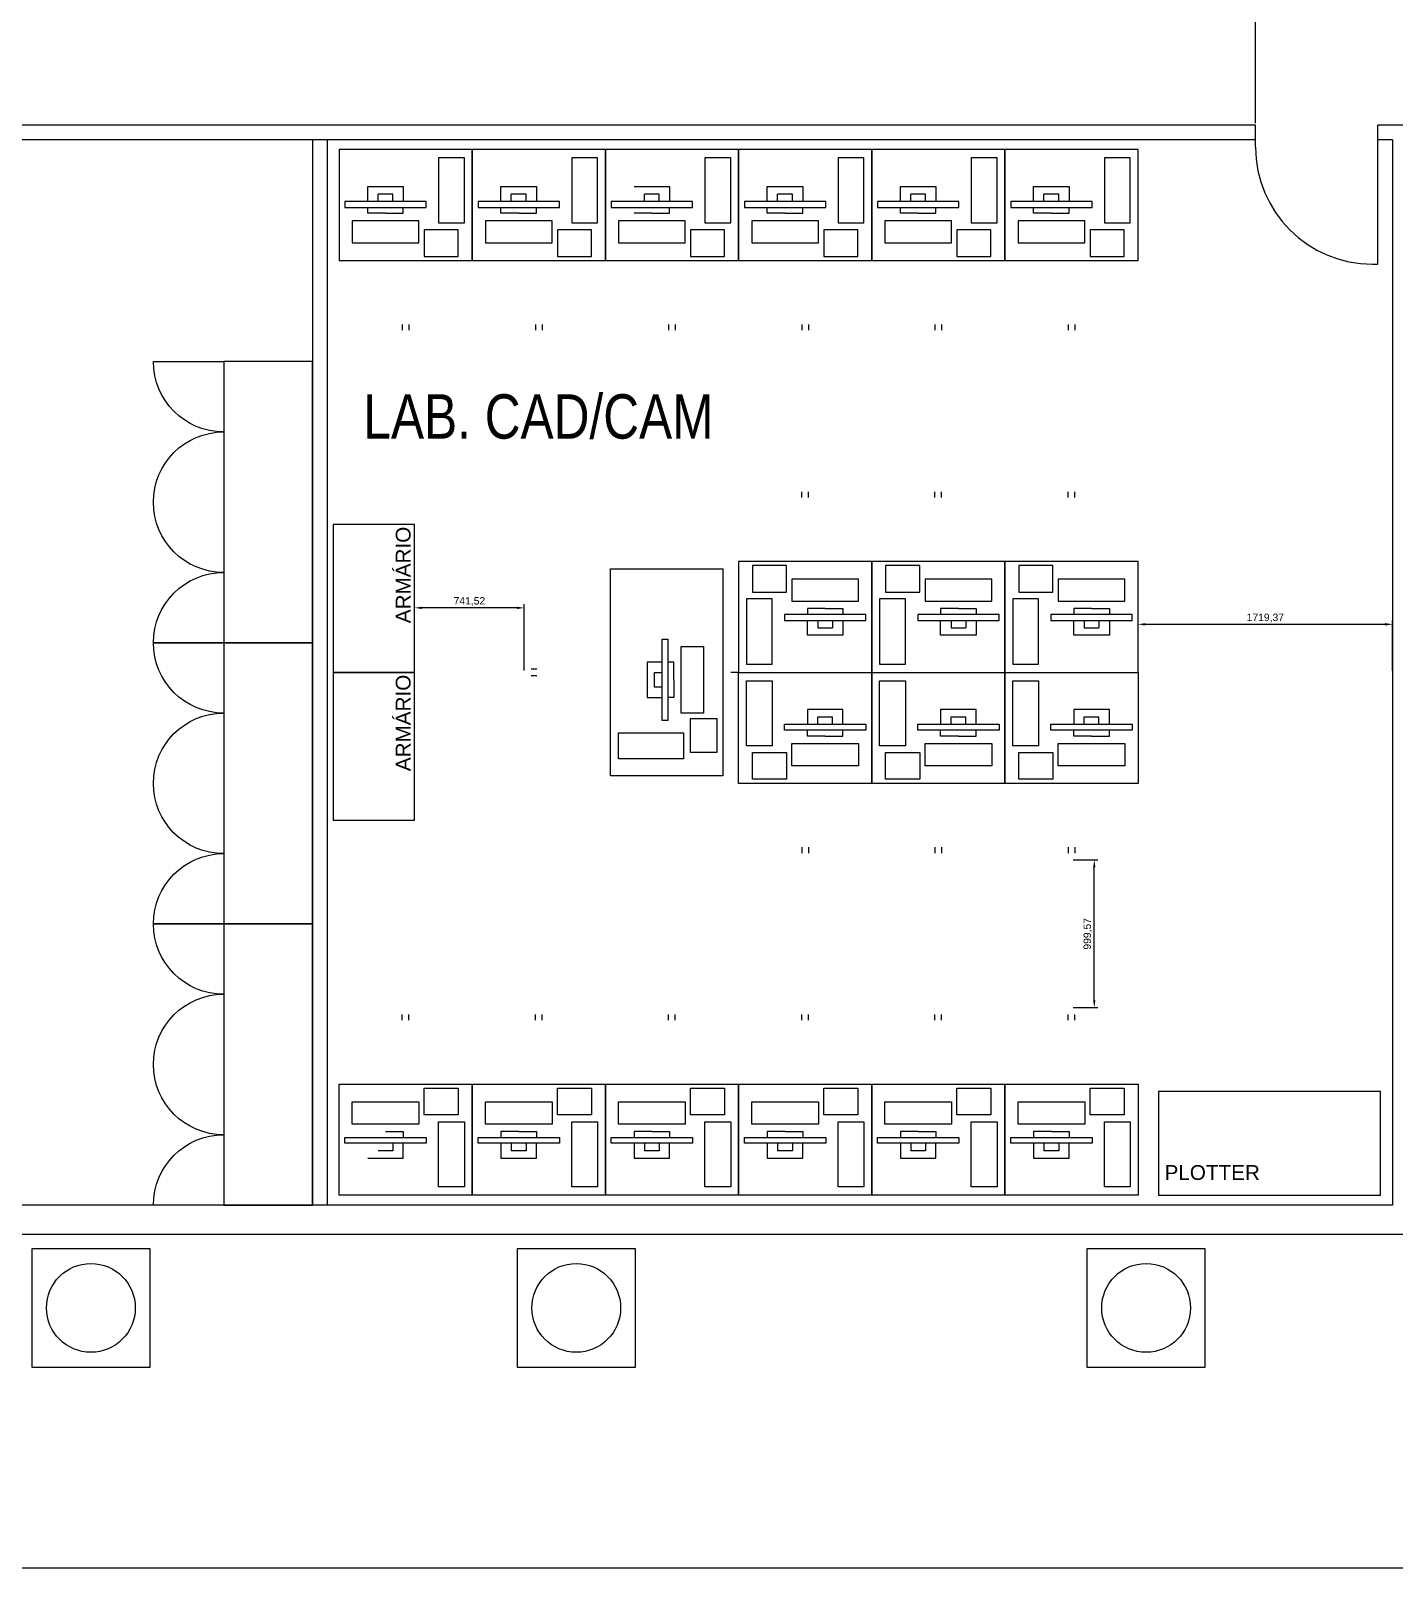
# Model space of a CAD drawing. Header units: millimetres. Extents: x 18768 to 1484868, y -11027 to 520152.
# Drawn here: x 1370086 to 1379301, y 196901 to 207292 of the extents above; entities that cross this region are included whole.
import ezdxf

# ---------------------------------------------------------------- set-up
doc = ezdxf.new("R2010")
doc.units = ezdxf.units.MM
for name, color, linetype in [('L035-ARRANJO-ADQUIRIR', 102, 'Continuous'), ('L035-TEXTO', 40, 'Continuous'), ('PAREDES', 7, 'Continuous')]:
    doc.layers.add(name, color=color, linetype=linetype)
doc.layers.add('L035-DEMOLIÇÃO', color=40, linetype='Continuous', plot=False)
doc.styles.get("Standard").update_dxf_attribs({"font": 'arial.ttf'})
doc.dimstyles.new('Anotativo', dxfattribs={"dimscale": 0, "dimtxt": 2.5, "dimasz": 2.5, "dimexe": 1.25, "dimexo": 0.625, "dimtad": 1, "dimtxsty": 'Standard', "dimcen": 2.5, "dimadec": 0, "dimazin": 0, "dimtfac": 1, "dimtmove": 0, "dimatfit": 3, "dimfxl": 1, "dimarcsym": 0})

# ---------------------------------------------------------------- blocks, each defined once
blk = doc.blocks.new('*D302')
at = {"color": 0, "lineweight": -2, "transparency": 16777216}
for p, q in [((1377132, 201689), (1377299, 201689)), ((1377274, 200740), (1377274, 201639)), ((1377132, 200690), (1377299, 200690))]:
    blk.add_line(p, q, dxfattribs=at)
at = {"color": 0, "lineweight": 15, "transparency": 16777216}
for points in [[(1377266, 201639), (1377282, 201639), (1377274, 201689)], [(1377266, 200740), (1377282, 200740), (1377274, 200690)]]:
    blk.add_solid(points, dxfattribs=at)
at = {"layer": 'DEFPOINTS', "color": 0, "lineweight": 15, "transparency": 16777216}
for p in [(1377120, 201689), (1377274, 201689), (1377120, 200690)]:
    blk.add_point(p, dxfattribs=at)
at = {"color": 0, "transparency": 16777216, "insert": (1377231, 201189), "char_height": 50, "attachment_point": 5, "rotation": 90}
blk.add_mtext('999,57', dxfattribs=at)
blk = doc.blocks.new('*D303')
at = {"color": 0, "lineweight": -2, "transparency": 16777216}
for p, q in [((1377570, 202968), (1377570, 203306)), ((1377620, 203281), (1379239, 203281)), ((1379289, 202968), (1379289, 203306))]:
    blk.add_line(p, q, dxfattribs=at)
at = {"color": 0, "lineweight": 15, "transparency": 16777216}
for points in [[(1377620, 203289), (1377620, 203272), (1377570, 203281)], [(1379239, 203289), (1379239, 203272), (1379289, 203281)]]:
    blk.add_solid(points, dxfattribs=at)
at = {"layer": 'DEFPOINTS', "color": 0, "lineweight": 15, "transparency": 16777216}
for p in [(1379289, 203281), (1377570, 202956), (1379289, 202956)]:
    blk.add_point(p, dxfattribs=at)
at = {"color": 0, "transparency": 16777216, "insert": (1378430, 203323), "char_height": 50, "attachment_point": 5}
blk.add_mtext('1719,37', dxfattribs=at)
blk = doc.blocks.new('*D304')
at = {"color": 0, "lineweight": -2, "transparency": 16777216}
for p, q in [((1372680, 202968), (1372680, 203417)), ((1373372, 203392), (1372730, 203392)), ((1373422, 202968), (1373422, 203417))]:
    blk.add_line(p, q, dxfattribs=at)
at = {"color": 0, "lineweight": 15, "transparency": 16777216}
for points in [[(1372730, 203400), (1372730, 203384), (1372680, 203392)], [(1373372, 203400), (1373372, 203384), (1373422, 203392)]]:
    blk.add_solid(points, dxfattribs=at)
at = {"layer": 'DEFPOINTS', "color": 0, "lineweight": 15, "transparency": 16777216}
for p in [(1372680, 203392), (1372680, 202956), (1373422, 202956)]:
    blk.add_point(p, dxfattribs=at)
at = {"color": 0, "transparency": 16777216, "insert": (1373051, 203435), "char_height": 50, "attachment_point": 5}
blk.add_mtext('741,52', dxfattribs=at)
blk = doc.blocks.new('*D311')
at = {"layer": 'DEFPOINTS', "color": 0, "linetype": 'ByBlock', "lineweight": 15, "transparency": 16777216}
for p in [(1378364, 208381), (1378364, 206655), (1379388, 206655)]:
    blk.add_point(p, dxfattribs=at)
at = {"layer": 'PAREDES', "color": 0, "linetype": 'ByBlock', "lineweight": -2, "transparency": 16777216}
for p, q in [((1378364, 206667), (1378364, 208406)), ((1379338, 208381), (1378414, 208381)), ((1379388, 206667), (1379388, 208406))]:
    blk.add_line(p, q, dxfattribs=at)
at = {"layer": 'PAREDES', "color": 0, "linetype": 'ByBlock', "lineweight": 15, "transparency": 16777216}
for points in [[(1378414, 208390), (1378414, 208373), (1378364, 208381)], [(1379338, 208390), (1379338, 208373), (1379388, 208381)]]:
    blk.add_solid(points, dxfattribs=at)
at = {"layer": 'PAREDES', "color": 0, "linetype": 'ByBlock', "lineweight": 15, "transparency": 16777216, "insert": (1378876, 208419), "char_height": 50, "attachment_point": 5}
blk.add_mtext('1024', dxfattribs=at)

msp = doc.modelspace()

# ---------------------------------------------------------------- linework, layer by layer
for p, q in [((1378364.298, 206504.995), (1378364.298, 206654.995)), ((1372364.118, 206138.557), (1372364.118, 206238.557)), ((1372364.118, 206238.557), (1372604.118, 206238.557)), ((1372434.118, 206138.557), (1372434.118, 206188.557)), ((1372534.118, 206138.557), (1372534.118, 206188.557)), ((1372604.118, 206238.557), (1372604.118, 206138.557)), ((1373264.118, 206138.557), (1373264.118, 206238.557)), ((1373264.118, 206238.557), (1373504.118, 206238.557)), ((1373334.118, 206138.557), (1373334.118, 206188.557)), ((1373434.118, 206138.557), (1373434.118, 206188.557)), ((1373504.118, 206238.557), (1373504.118, 206138.557)), ((1374164.118, 206238.557), (1374404.118, 206238.557)), ((1374234.118, 206138.557), (1374234.118, 206188.557)), ((1374334.118, 206138.557), (1374334.118, 206188.557)), ((1374404.118, 206238.557), (1374404.118, 206138.557)), ((1375064.118, 206138.557), (1375064.118, 206238.557)), ((1375064.118, 206238.557), (1375304.118, 206238.557)), ((1375134.118, 206138.557), (1375134.118, 206188.557)), ((1375234.118, 206138.557), (1375234.118, 206188.557)), ((1375304.118, 206238.557), (1375304.118, 206138.557)), ((1375964.118, 206138.557), (1375964.118, 206238.557)), ((1375964.118, 206238.557), (1376204.118, 206238.557)), ((1376034.118, 206138.557), (1376034.118, 206188.557)), ((1376134.118, 206138.557), (1376134.118, 206188.557)), ((1376204.118, 206238.557), (1376204.118, 206138.557)), ((1376864.118, 206138.557), (1376864.118, 206238.557)), ((1376864.118, 206238.557), (1377104.118, 206238.557)), ((1376934.118, 206138.557), (1376934.118, 206188.557)), ((1377034.118, 206138.557), (1377034.118, 206188.557)), ((1377104.118, 206238.557), (1377104.118, 206138.557)), ((1372364.118, 206058.557), (1372364.118, 206098.557)), ((1372484.118, 206058.557), (1372364.118, 206058.557)), ((1372484.118, 206058.557), (1372604.118, 206058.557)), ((1372604.118, 206058.557), (1372604.118, 206098.557)), ((1373264.118, 206058.557), (1373264.118, 206098.557)), ((1373384.118, 206058.557), (1373264.118, 206058.557)), ((1373384.118, 206058.557), (1373504.118, 206058.557)), ((1373504.118, 206058.557), (1373504.118, 206098.557)), ((1374284.118, 206058.557), (1374164.118, 206058.557)), ((1374284.118, 206058.557), (1374404.118, 206058.557)), ((1374404.118, 206058.557), (1374404.118, 206098.557)), ((1375064.118, 206058.557), (1375064.118, 206098.557)), ((1375184.118, 206058.557), (1375064.118, 206058.557)), ((1375184.118, 206058.557), (1375304.118, 206058.557)), ((1375304.118, 206058.557), (1375304.118, 206098.557)), ((1375964.118, 206058.557), (1375964.118, 206098.557)), ((1376084.118, 206058.557), (1375964.118, 206058.557)), ((1376084.118, 206058.557), (1376204.118, 206058.557)), ((1376204.118, 206058.557), (1376204.118, 206098.557)), ((1376864.118, 206058.557), (1376864.118, 206098.557)), ((1376984.118, 206058.557), (1376864.118, 206058.557)), ((1376984.118, 206058.557), (1377104.118, 206058.557)), ((1377104.118, 206058.557), (1377104.118, 206098.557)), ((1379154.298, 205714.995), (1379189.298, 205715.77)), ((1375455.741, 203386.745), (1375335.741, 203386.745)), ((1375335.741, 203386.745), (1375335.741, 203346.745)), ((1375455.741, 203386.745), (1375575.741, 203386.745)), ((1375575.741, 203386.745), (1375575.741, 203346.745)), ((1376355.741, 203386.745), (1376235.741, 203386.745)), ((1376235.741, 203386.745), (1376235.741, 203346.745)), ((1376355.741, 203386.745), (1376475.741, 203386.745)), ((1376475.741, 203386.745), (1376475.741, 203346.745)), ((1377255.741, 203386.745), (1377135.741, 203386.745)), ((1377135.741, 203386.745), (1377135.741, 203346.745)), ((1377255.741, 203386.745), (1377375.741, 203386.745)), ((1377375.741, 203386.745), (1377375.741, 203346.745)), ((1375335.741, 203206.745), (1375335.741, 203306.745)), ((1375405.741, 203306.745), (1375405.741, 203256.745)), ((1375505.741, 203306.745), (1375505.741, 203256.745)), ((1375575.741, 203306.745), (1375575.741, 203206.745)), ((1376235.741, 203206.745), (1376235.741, 203306.745)), ((1376305.741, 203306.745), (1376305.741, 203256.745)), ((1376405.741, 203306.745), (1376405.741, 203256.745)), ((1376475.741, 203306.745), (1376475.741, 203206.745)), ((1377135.741, 203206.745), (1377135.741, 203306.745)), ((1377205.741, 203306.745), (1377205.741, 203256.745)), ((1377305.741, 203306.745), (1377305.741, 203256.745)), ((1377375.741, 203306.745), (1377375.741, 203206.745)), ((1375575.741, 203206.745), (1375335.741, 203206.745)), ((1376475.741, 203206.745), (1376235.741, 203206.745)), ((1377375.741, 203206.745), (1377135.741, 203206.745)), ((1374352.578, 203025.285), (1374252.578, 203025.285)), ((1374252.578, 203025.285), (1374252.578, 202785.285)), ((1374302.578, 202955.285), (1374352.578, 202955.285)), ((1374432.578, 203025.285), (1374392.578, 203025.285)), ((1374432.578, 202905.285), (1374432.578, 203025.285)), ((1374867.122, 202955.285), (1374817.122, 202955.285)), ((1374352.578, 202855.285), (1374302.578, 202855.285)), ((1374432.578, 202905.285), (1374432.578, 202785.285)), ((1374252.578, 202785.285), (1374352.578, 202785.285)), ((1374432.578, 202785.285), (1374392.578, 202785.285)), ((1375335.741, 202705.244), (1375335.741, 202605.244)), ((1375575.741, 202705.244), (1375335.741, 202705.244)), ((1375405.741, 202605.244), (1375405.741, 202655.244)), ((1375505.741, 202605.244), (1375505.741, 202655.244)), ((1375575.741, 202605.244), (1375575.741, 202705.244)), ((1376235.741, 202705.244), (1376235.741, 202605.244)), ((1376475.741, 202705.244), (1376235.741, 202705.244)), ((1376305.741, 202605.244), (1376305.741, 202655.244)), ((1376405.741, 202605.244), (1376405.741, 202655.244)), ((1376475.741, 202605.244), (1376475.741, 202705.244)), ((1377135.741, 202705.244), (1377135.741, 202605.244)), ((1377375.741, 202705.244), (1377135.741, 202705.244)), ((1377205.741, 202605.244), (1377205.741, 202655.244)), ((1377305.741, 202605.244), (1377305.741, 202655.244)), ((1377375.741, 202605.244), (1377375.741, 202705.244)), ((1375335.741, 202525.244), (1375335.741, 202565.244)), ((1375455.741, 202525.244), (1375335.741, 202525.244)), ((1375455.741, 202525.244), (1375575.741, 202525.244)), ((1375575.741, 202525.244), (1375575.741, 202565.244)), ((1376235.741, 202525.244), (1376235.741, 202565.244)), ((1376355.741, 202525.244), (1376235.741, 202525.244)), ((1376355.741, 202525.244), (1376475.741, 202525.244)), ((1376475.741, 202525.244), (1376475.741, 202565.244)), ((1377135.741, 202525.244), (1377135.741, 202565.244)), ((1377255.741, 202525.244), (1377135.741, 202525.244)), ((1377255.741, 202525.244), (1377375.741, 202525.244)), ((1377375.741, 202525.244), (1377375.741, 202565.244)), ((1372484.118, 199853.433), (1372604.118, 199853.433)), ((1372604.118, 199853.433), (1372604.118, 199813.433)), ((1373384.118, 199853.433), (1373264.118, 199853.433)), ((1373264.118, 199853.433), (1373264.118, 199813.433)), ((1373384.118, 199853.433), (1373504.118, 199853.433)), ((1373504.118, 199853.433), (1373504.118, 199813.433)), ((1374284.118, 199853.433), (1374164.118, 199853.433)), ((1374164.118, 199853.433), (1374164.118, 199813.433)), ((1374284.118, 199853.433), (1374404.118, 199853.433)), ((1374404.118, 199853.433), (1374404.118, 199813.433)), ((1375184.118, 199853.433), (1375064.118, 199853.433)), ((1375064.118, 199853.433), (1375064.118, 199813.433)), ((1375184.118, 199853.433), (1375304.118, 199853.433)), ((1375304.118, 199853.433), (1375304.118, 199813.433)), ((1376084.118, 199853.433), (1375964.118, 199853.433)), ((1375964.118, 199853.433), (1375964.118, 199813.433)), ((1376084.118, 199853.433), (1376204.118, 199853.433)), ((1376204.118, 199853.433), (1376204.118, 199813.433)), ((1376984.118, 199853.433), (1376864.118, 199853.433)), ((1376864.118, 199853.433), (1376864.118, 199813.433)), ((1376984.118, 199853.433), (1377104.118, 199853.433)), ((1377104.118, 199853.433), (1377104.118, 199813.433)), ((1372534.118, 199773.433), (1372534.118, 199723.433)), ((1372604.118, 199673.433), (1372604.118, 199773.433)), ((1373264.118, 199773.433), (1373264.118, 199673.433)), ((1373334.118, 199773.433), (1373334.118, 199723.433)), ((1373434.118, 199773.433), (1373434.118, 199723.433)), ((1373504.118, 199673.433), (1373504.118, 199773.433)), ((1374164.118, 199773.433), (1374164.118, 199673.433)), ((1374234.118, 199773.433), (1374234.118, 199723.433)), ((1374334.118, 199773.433), (1374334.118, 199723.433)), ((1374404.118, 199673.433), (1374404.118, 199773.433)), ((1375064.118, 199773.433), (1375064.118, 199673.433)), ((1375134.118, 199773.433), (1375134.118, 199723.433)), ((1375234.118, 199773.433), (1375234.118, 199723.433)), ((1375304.118, 199673.433), (1375304.118, 199773.433)), ((1375964.118, 199773.433), (1375964.118, 199673.433)), ((1376034.118, 199773.433), (1376034.118, 199723.433)), ((1376134.118, 199773.433), (1376134.118, 199723.433)), ((1376204.118, 199673.433), (1376204.118, 199773.433)), ((1376864.118, 199773.433), (1376864.118, 199673.433)), ((1376934.118, 199773.433), (1376934.118, 199723.433)), ((1377034.118, 199773.433), (1377034.118, 199723.433)), ((1377104.118, 199673.433), (1377104.118, 199773.433)), ((1372364.118, 199673.433), (1372604.118, 199673.433)), ((1373264.118, 199673.433), (1373504.118, 199673.433)), ((1374164.118, 199673.433), (1374404.118, 199673.433)), ((1375064.118, 199673.433), (1375304.118, 199673.433)), ((1375964.118, 199673.433), (1376204.118, 199673.433)), ((1376864.118, 199673.433), (1377104.118, 199673.433))]:
    msp.add_line(p, q)
for points in [[(1372169.929, 205739.307), (1373069.929, 205739.307), (1373069.929, 206489.307), (1372169.929, 206489.307)], [(1373069.929, 205739.307), (1373969.929, 205739.307), (1373969.929, 206489.307), (1373069.929, 206489.307)], [(1373969.929, 205739.307), (1374869.929, 205739.307), (1374869.929, 206489.307), (1373969.929, 206489.307)], [(1374869.929, 205739.307), (1375769.929, 205739.307), (1375769.929, 206489.307), (1374869.929, 206489.307)], [(1375769.929, 205739.307), (1376669.929, 205739.307), (1376669.929, 206489.307), (1375769.929, 206489.307)], [(1376669.929, 205739.307), (1377569.929, 205739.307), (1377569.929, 206489.307), (1376669.929, 206489.307)], [(1372842.318, 205992.917), (1373017.318, 205992.917), (1373017.318, 206432.917), (1372842.318, 206432.917)], [(1373742.318, 205992.917), (1373917.318, 205992.917), (1373917.318, 206432.917), (1373742.318, 206432.917)], [(1374642.318, 205992.917), (1374817.318, 205992.917), (1374817.318, 206432.917), (1374642.318, 206432.917)], [(1375542.318, 205992.917), (1375717.318, 205992.917), (1375717.318, 206432.917), (1375542.318, 206432.917)], [(1376442.318, 205992.917), (1376617.318, 205992.917), (1376617.318, 206432.917), (1376442.318, 206432.917)], [(1377342.318, 205992.917), (1377517.318, 205992.917), (1377517.318, 206432.917), (1377342.318, 206432.917)], [(1372209.118, 206098.557), (1372759.118, 206098.557), (1372759.118, 206138.557), (1372209.118, 206138.557)], [(1373109.118, 206098.557), (1373659.118, 206098.557), (1373659.118, 206138.557), (1373109.118, 206138.557)], [(1374009.118, 206098.557), (1374559.118, 206098.557), (1374559.118, 206138.557), (1374009.118, 206138.557)], [(1374909.118, 206098.557), (1375459.118, 206098.557), (1375459.118, 206138.557), (1374909.118, 206138.557)], [(1375809.118, 206098.557), (1376359.118, 206098.557), (1376359.118, 206138.557), (1375809.118, 206138.557)], [(1376709.118, 206098.557), (1377259.118, 206098.557), (1377259.118, 206138.557), (1376709.118, 206138.557)], [(1372259.118, 205858.639), (1372709.118, 205858.639), (1372709.118, 206008.639), (1372259.118, 206008.639)], [(1372745.895, 205767.06), (1372975.895, 205767.06), (1372975.895, 205947.06), (1372745.895, 205947.06)], [(1373159.118, 205858.639), (1373609.118, 205858.639), (1373609.118, 206008.639), (1373159.118, 206008.639)], [(1373645.895, 205767.06), (1373875.895, 205767.06), (1373875.895, 205947.06), (1373645.895, 205947.06)], [(1374059.118, 205858.639), (1374509.118, 205858.639), (1374509.118, 206008.639), (1374059.118, 206008.639)], [(1374545.895, 205767.06), (1374775.895, 205767.06), (1374775.895, 205947.06), (1374545.895, 205947.06)], [(1374959.118, 205858.639), (1375409.118, 205858.639), (1375409.118, 206008.639), (1374959.118, 206008.639)], [(1375445.895, 205767.06), (1375675.895, 205767.06), (1375675.895, 205947.06), (1375445.895, 205947.06)], [(1375859.118, 205858.639), (1376309.118, 205858.639), (1376309.118, 206008.639), (1375859.118, 206008.639)], [(1376345.895, 205767.06), (1376575.895, 205767.06), (1376575.895, 205947.06), (1376345.895, 205947.06)], [(1376759.118, 205858.639), (1377209.118, 205858.639), (1377209.118, 206008.639), (1376759.118, 206008.639)], [(1377245.895, 205767.06), (1377475.895, 205767.06), (1377475.895, 205947.06), (1377245.895, 205947.06)], [(1371990.298, 203155.995), (1371990.298, 205055.995), (1371390.298, 205055.995), (1371390.298, 203155.995)], [(1372679.999, 202955.995), (1372679.999, 203955.995), (1372129.999, 203955.995), (1372129.999, 202955.995)], [(1375769.929, 203705.995), (1374869.929, 203705.995), (1374869.929, 202955.995), (1375769.929, 202955.995)], [(1375193.964, 203678.242), (1374963.964, 203678.242), (1374963.964, 203498.242), (1375193.964, 203498.242)], [(1376669.929, 203705.995), (1375769.929, 203705.995), (1375769.929, 202955.995), (1376669.929, 202955.995)], [(1376093.964, 203678.242), (1375863.964, 203678.242), (1375863.964, 203498.242), (1376093.964, 203498.242)], [(1377569.929, 203705.995), (1376669.929, 203705.995), (1376669.929, 202955.995), (1377569.929, 202955.995)], [(1376993.964, 203678.242), (1376763.964, 203678.242), (1376763.964, 203498.242), (1376993.964, 203498.242)], [(1374763.537, 203655.995), (1374763.537, 202255.995), (1374003.537, 202255.995), (1374003.537, 203655.995)], [(1375680.741, 203586.663), (1375230.741, 203586.663), (1375230.741, 203436.663), (1375680.741, 203436.663)], [(1376580.741, 203586.663), (1376130.741, 203586.663), (1376130.741, 203436.663), (1376580.741, 203436.663)], [(1377480.741, 203586.663), (1377030.741, 203586.663), (1377030.741, 203436.663), (1377480.741, 203436.663)], [(1375097.541, 203452.385), (1374922.541, 203452.385), (1374922.541, 203012.385), (1375097.541, 203012.385)], [(1375997.541, 203452.385), (1375822.541, 203452.385), (1375822.541, 203012.385), (1375997.541, 203012.385)], [(1376897.541, 203452.385), (1376722.541, 203452.385), (1376722.541, 203012.385), (1376897.541, 203012.385)], [(1375730.741, 203346.745), (1375180.741, 203346.745), (1375180.741, 203306.745), (1375730.741, 203306.745)], [(1376630.741, 203346.745), (1376080.741, 203346.745), (1376080.741, 203306.745), (1376630.741, 203306.745)], [(1377530.741, 203346.745), (1376980.741, 203346.745), (1376980.741, 203306.745), (1377530.741, 203306.745)], [(1371990.298, 201255.995), (1371990.298, 203155.995), (1371390.298, 203155.995), (1371390.298, 201255.995)], [(1374392.578, 203180.285), (1374392.578, 202630.285), (1374352.578, 202630.285), (1374352.578, 203180.285)], [(1374632.496, 203130.285), (1374632.496, 202680.285), (1374482.496, 202680.285), (1374482.496, 203130.285)], [(1372679.999, 201955.995), (1372679.999, 202955.995), (1372129.999, 202955.995), (1372129.999, 201955.995)], [(1375769.929, 202205.995), (1374869.929, 202205.995), (1374869.929, 202955.995), (1375769.929, 202955.995)], [(1376669.929, 202205.995), (1375769.929, 202205.995), (1375769.929, 202955.995), (1376669.929, 202955.995)], [(1377569.929, 202205.995), (1376669.929, 202205.995), (1376669.929, 202955.995), (1377569.929, 202955.995)], [(1375097.541, 202459.605), (1374922.541, 202459.605), (1374922.541, 202899.605), (1375097.541, 202899.605)], [(1375997.541, 202459.605), (1375822.541, 202459.605), (1375822.541, 202899.605), (1375997.541, 202899.605)], [(1376897.541, 202459.605), (1376722.541, 202459.605), (1376722.541, 202899.605), (1376897.541, 202899.605)], [(1374724.075, 202643.509), (1374724.075, 202413.509), (1374544.075, 202413.509), (1374544.075, 202643.509)], [(1374498.217, 202547.085), (1374498.217, 202372.085), (1374058.217, 202372.085), (1374058.217, 202547.085)], [(1375730.741, 202565.244), (1375180.741, 202565.244), (1375180.741, 202605.244), (1375730.741, 202605.244)], [(1376630.741, 202565.244), (1376080.741, 202565.244), (1376080.741, 202605.244), (1376630.741, 202605.244)], [(1377530.741, 202565.244), (1376980.741, 202565.244), (1376980.741, 202605.244), (1377530.741, 202605.244)], [(1375193.964, 202233.747), (1374963.964, 202233.747), (1374963.964, 202413.747), (1375193.964, 202413.747)], [(1375680.741, 202325.326), (1375230.741, 202325.326), (1375230.741, 202475.326), (1375680.741, 202475.326)], [(1376093.964, 202233.747), (1375863.964, 202233.747), (1375863.964, 202413.747), (1376093.964, 202413.747)], [(1376580.741, 202325.326), (1376130.741, 202325.326), (1376130.741, 202475.326), (1376580.741, 202475.326)], [(1376993.964, 202233.747), (1376763.964, 202233.747), (1376763.964, 202413.747), (1376993.964, 202413.747)], [(1377480.741, 202325.326), (1377030.741, 202325.326), (1377030.741, 202475.326), (1377480.741, 202475.326)], [(1371990.298, 199355.995), (1371990.298, 201255.995), (1371390.298, 201255.995), (1371390.298, 199355.995)], [(1372169.929, 200172.682), (1373069.929, 200172.682), (1373069.929, 199422.682), (1372169.929, 199422.682)], [(1372745.895, 200144.93), (1372975.895, 200144.93), (1372975.895, 199964.93), (1372745.895, 199964.93)], [(1373069.929, 200172.682), (1373969.929, 200172.682), (1373969.929, 199422.682), (1373069.929, 199422.682)], [(1373645.895, 200144.93), (1373875.895, 200144.93), (1373875.895, 199964.93), (1373645.895, 199964.93)], [(1373969.929, 200172.682), (1374869.929, 200172.682), (1374869.929, 199422.682), (1373969.929, 199422.682)], [(1374545.895, 200144.93), (1374775.895, 200144.93), (1374775.895, 199964.93), (1374545.895, 199964.93)], [(1374869.929, 200172.682), (1375769.929, 200172.682), (1375769.929, 199422.682), (1374869.929, 199422.682)], [(1375445.895, 200144.93), (1375675.895, 200144.93), (1375675.895, 199964.93), (1375445.895, 199964.93)], [(1375769.929, 200172.682), (1376669.929, 200172.682), (1376669.929, 199422.682), (1375769.929, 199422.682)], [(1376345.895, 200144.93), (1376575.895, 200144.93), (1376575.895, 199964.93), (1376345.895, 199964.93)], [(1376669.929, 200172.682), (1377569.929, 200172.682), (1377569.929, 199422.682), (1376669.929, 199422.682)], [(1377245.895, 200144.93), (1377475.895, 200144.93), (1377475.895, 199964.93), (1377245.895, 199964.93)], [(1372259.118, 200053.351), (1372709.118, 200053.351), (1372709.118, 199903.351), (1372259.118, 199903.351)], [(1373159.118, 200053.351), (1373609.118, 200053.351), (1373609.118, 199903.351), (1373159.118, 199903.351)], [(1374059.118, 200053.351), (1374509.118, 200053.351), (1374509.118, 199903.351), (1374059.118, 199903.351)], [(1374959.118, 200053.351), (1375409.118, 200053.351), (1375409.118, 199903.351), (1374959.118, 199903.351)], [(1375859.118, 200053.351), (1376309.118, 200053.351), (1376309.118, 199903.351), (1375859.118, 199903.351)], [(1376759.118, 200053.351), (1377209.118, 200053.351), (1377209.118, 199903.351), (1376759.118, 199903.351)], [(1377709, 199422.682), (1379209, 199422.682), (1379209, 200122.682), (1377709, 200122.682)], [(1372842.318, 199919.072), (1373017.318, 199919.072), (1373017.318, 199479.072), (1372842.318, 199479.072)], [(1373742.318, 199919.072), (1373917.318, 199919.072), (1373917.318, 199479.072), (1373742.318, 199479.072)], [(1374642.318, 199919.072), (1374817.318, 199919.072), (1374817.318, 199479.072), (1374642.318, 199479.072)], [(1375542.318, 199919.072), (1375717.318, 199919.072), (1375717.318, 199479.072), (1375542.318, 199479.072)], [(1376442.318, 199919.072), (1376617.318, 199919.072), (1376617.318, 199479.072), (1376442.318, 199479.072)], [(1377342.318, 199919.072), (1377517.318, 199919.072), (1377517.318, 199479.072), (1377342.318, 199479.072)], [(1372209.118, 199813.433), (1372759.118, 199813.433), (1372759.118, 199773.433), (1372209.118, 199773.433)], [(1373109.118, 199813.433), (1373659.118, 199813.433), (1373659.118, 199773.433), (1373109.118, 199773.433)], [(1374009.118, 199813.433), (1374559.118, 199813.433), (1374559.118, 199773.433), (1374009.118, 199773.433)], [(1374909.118, 199813.433), (1375459.118, 199813.433), (1375459.118, 199773.433), (1374909.118, 199773.433)], [(1375809.118, 199813.433), (1376359.118, 199813.433), (1376359.118, 199773.433), (1375809.118, 199773.433)], [(1376709.118, 199813.433), (1377259.118, 199813.433), (1377259.118, 199773.433), (1376709.118, 199773.433)]]:
    msp.add_lwpolyline(points, close=True)
for points in [[(1372534.118, 206188.557), (1372434.118, 206188.557)], [(1373434.118, 206188.557), (1373334.118, 206188.557)], [(1374334.118, 206188.557), (1374234.118, 206188.557)], [(1375234.118, 206188.557), (1375134.118, 206188.557)], [(1376134.118, 206188.557), (1376034.118, 206188.557)], [(1377034.118, 206188.557), (1376934.118, 206188.557)], [(1375405.741, 203256.745), (1375505.741, 203256.745)], [(1376305.741, 203256.745), (1376405.741, 203256.745)], [(1377205.741, 203256.745), (1377305.741, 203256.745)], [(1374302.578, 202855.285), (1374302.578, 202955.285)], [(1375405.741, 202655.244), (1375505.741, 202655.244)], [(1376305.741, 202655.244), (1376405.741, 202655.244)], [(1377205.741, 202655.244), (1377305.741, 202655.244)], [(1372534.118, 199723.433), (1372434.118, 199723.433)], [(1373434.118, 199723.433), (1373334.118, 199723.433)], [(1374334.118, 199723.433), (1374234.118, 199723.433)], [(1375234.118, 199723.433), (1375134.118, 199723.433)], [(1376134.118, 199723.433), (1376034.118, 199723.433)], [(1377034.118, 199723.433), (1376934.118, 199723.433)]]:
    msp.add_lwpolyline(points)
at = {"color": 2}
for points in [[(1371390.298, 203155.995), (1370915.298, 203155.995, -0.414213562), (1371390.298, 203630.995, -0.414213562), (1370915.298, 204105.995, -0.414213562), (1371390.298, 204580.995, -0.414213562), (1370915.298, 205055.995), (1371390.298, 205055.995)], [(1371390.298, 201255.995), (1370915.298, 201255.995, -0.414213562), (1371390.298, 201730.995, -0.414213562), (1370915.298, 202205.995, -0.414213562), (1371390.298, 202680.995, -0.414213562), (1370915.298, 203155.995), (1371390.298, 203155.995)], [(1371390.298, 199355.995), (1370915.298, 199355.995, -0.414213562), (1371390.298, 199830.995, -0.414213562), (1370915.298, 200305.995, -0.414213562), (1371390.298, 200780.995, -0.414213562), (1370915.298, 201255.995), (1371390.298, 201255.995)]]:
    msp.add_lwpolyline(points, format="xyb", dxfattribs=at)
at = {"layer": 'L035-ARRANJO-ADQUIRIR', "color": 0}
for p, q in [((1372597.429, 205307.067), (1372597.429, 205268.267)), ((1372642.429, 205307.067), (1372642.429, 205268.267)), ((1373497.429, 205307.067), (1373497.429, 205268.267)), ((1373542.429, 205307.067), (1373542.429, 205268.267)), ((1374397.429, 205307.067), (1374397.429, 205268.267)), ((1374442.429, 205307.067), (1374442.429, 205268.267)), ((1375297.429, 205307.067), (1375297.429, 205268.267)), ((1375342.429, 205307.067), (1375342.429, 205268.267)), ((1376197.429, 205307.067), (1376197.429, 205268.267)), ((1376242.429, 205307.067), (1376242.429, 205268.267)), ((1377097.429, 205307.067), (1377097.429, 205268.267)), ((1377142.429, 205307.067), (1377142.429, 205268.267)), ((1375297.429, 204138.235), (1375297.429, 204177.035)), ((1375342.429, 204138.235), (1375342.429, 204177.035)), ((1376197.429, 204138.235), (1376197.429, 204177.035)), ((1376242.429, 204138.235), (1376242.429, 204177.035)), ((1377097.429, 204138.235), (1377097.429, 204177.035)), ((1377142.429, 204138.235), (1377142.429, 204177.035)), ((1373506.148, 202978.495), (1373467.347, 202978.495)), ((1373506.148, 202933.495), (1373467.347, 202933.495)), ((1375297.429, 201773.755), (1375297.429, 201734.954)), ((1375342.429, 201773.755), (1375342.429, 201734.954)), ((1376197.429, 201773.755), (1376197.429, 201734.954)), ((1376242.429, 201773.755), (1376242.429, 201734.954)), ((1377097.429, 201773.755), (1377097.429, 201734.954)), ((1377142.429, 201773.755), (1377142.429, 201734.954)), ((1372597.429, 200604.922), (1372597.429, 200643.723)), ((1372642.429, 200604.922), (1372642.429, 200643.723)), ((1373497.429, 200604.922), (1373497.429, 200643.723)), ((1373542.429, 200604.922), (1373542.429, 200643.723)), ((1374397.429, 200604.922), (1374397.429, 200643.723)), ((1374442.429, 200604.922), (1374442.429, 200643.723)), ((1375297.429, 200604.922), (1375297.429, 200643.723)), ((1375342.429, 200604.922), (1375342.429, 200643.723)), ((1376197.429, 200604.922), (1376197.429, 200643.723)), ((1376242.429, 200604.922), (1376242.429, 200643.723)), ((1377097.429, 200604.922), (1377097.429, 200643.723)), ((1377142.429, 200604.922), (1377142.429, 200643.723))]:
    msp.add_line(p, q, dxfattribs=at)
at = {"layer": 'L035-ARRANJO-ADQUIRIR'}
for points in [[(1370092.683, 198261.043), (1370892.683, 198261.043), (1370892.683, 199061.043), (1370092.683, 199061.043)], [(1373373.112, 198261.043), (1374173.112, 198261.043), (1374173.112, 199061.043), (1373373.112, 199061.043)], [(1377224.444, 198261.043), (1378024.444, 198261.043), (1378024.444, 199061.043), (1377224.444, 199061.043)]]:
    msp.add_lwpolyline(points, close=True, dxfattribs=at)
for centre in [(1370492.683, 198661.043), (1373773.112, 198661.043), (1377624.444, 198661.043)]:
    msp.add_circle(centre, 300, dxfattribs=at)
at = {"layer": 'L035-DEMOLIÇÃO', "linetype": 'ByBlock', "lineweight": -2}
msp.add_lwpolyline([(1437540.298, 196901.407), (1345642.017, 196901.407), (1345642.017, 234430), (1437540.298, 234430)], close=True, dxfattribs=at)
at = {"layer": 'PAREDES'}
for p, q in [((1378364.298, 206654.995), (1364445.29, 206654.995)), ((1379388.298, 206654.995), (1379189.298, 206654.995)), ((1379189.298, 205714.995), (1379189.298, 206654.995)), ((1378364.298, 206555.995), (1365235.29, 206555.995)), ((1371990.298, 206555.995), (1371990.298, 199355.995)), ((1372089.298, 206555.995), (1372089.298, 199355.995)), ((1379289.298, 206555.995), (1379189.298, 206555.995)), ((1379289.298, 206555.995), (1379289.298, 199355.995)), ((1379289.298, 199355.995), (1354225.087, 199355.995)), ((1379388.298, 199155.995), (1354225.087, 199155.995))]:
    msp.add_line(p, q, dxfattribs=at)
msp.add_arc((1379154.298, 206504.995), 790, 180, 270, dxfattribs=at)

# ---------------------------------------------------------------- texts
for p in [(1372653.096, 203288.235), (1372653.096, 202288.235)]:
    msp.add_text('ARMÁRIO', height=100, rotation=90).set_placement(p)
msp.add_text('PLOTTER', height=100).set_placement((1377748.914, 199525.901))
at = {"layer": 'L035-TEXTO', "width": 0.8}
msp.add_text('LAB. CAD/CAM', height=300, dxfattribs=at).set_placement((1372334.599, 204535.37))

# ---------------------------------------------------------------- dimensions: what is measured, and where the dimension line sits
for base, p1, p2, picture, middle in [((1372679.999, 203392.154), (1373421.518, 202955.995), (1372679.999, 202955.995), '*D304', (1373050.758, 203434.702)), ((1379289.298, 203280.651), (1377569.929, 202955.995), (1379289.298, 202955.995), '*D303', (1378429.613, 203323.198))]:
    dim = msp.add_linear_dim(base=base, p1=p1, p2=p2, dimstyle='Anotativo')
    dim.commit()
    dim.dimension.update_dxf_attribs({"geometry": picture, "text_midpoint": middle})
dim = msp.add_linear_dim(base=(1377273.871, 201689.124), p1=(1377119.929, 200689.553), p2=(1377119.929, 201689.124), angle=90, dimstyle='Anotativo')
dim.commit()
dim.dimension.update_dxf_attribs({"geometry": '*D302', "text_midpoint": (1377231.323, 201189.338)})
at = {"layer": 'PAREDES', "linetype": 'ByBlock', "lineweight": 15}
dim = msp.add_linear_dim(base=(1378364.298, 208381.407), p1=(1379388.298, 206654.995), p2=(1378364.298, 206654.995), dimstyle='Anotativo', dxfattribs=at)
dim.commit()
dim.dimension.update_dxf_attribs({"geometry": '*D311', "text_midpoint": (1378876.298, 208419.435)})

doc.saveas('drawing.dxf')
